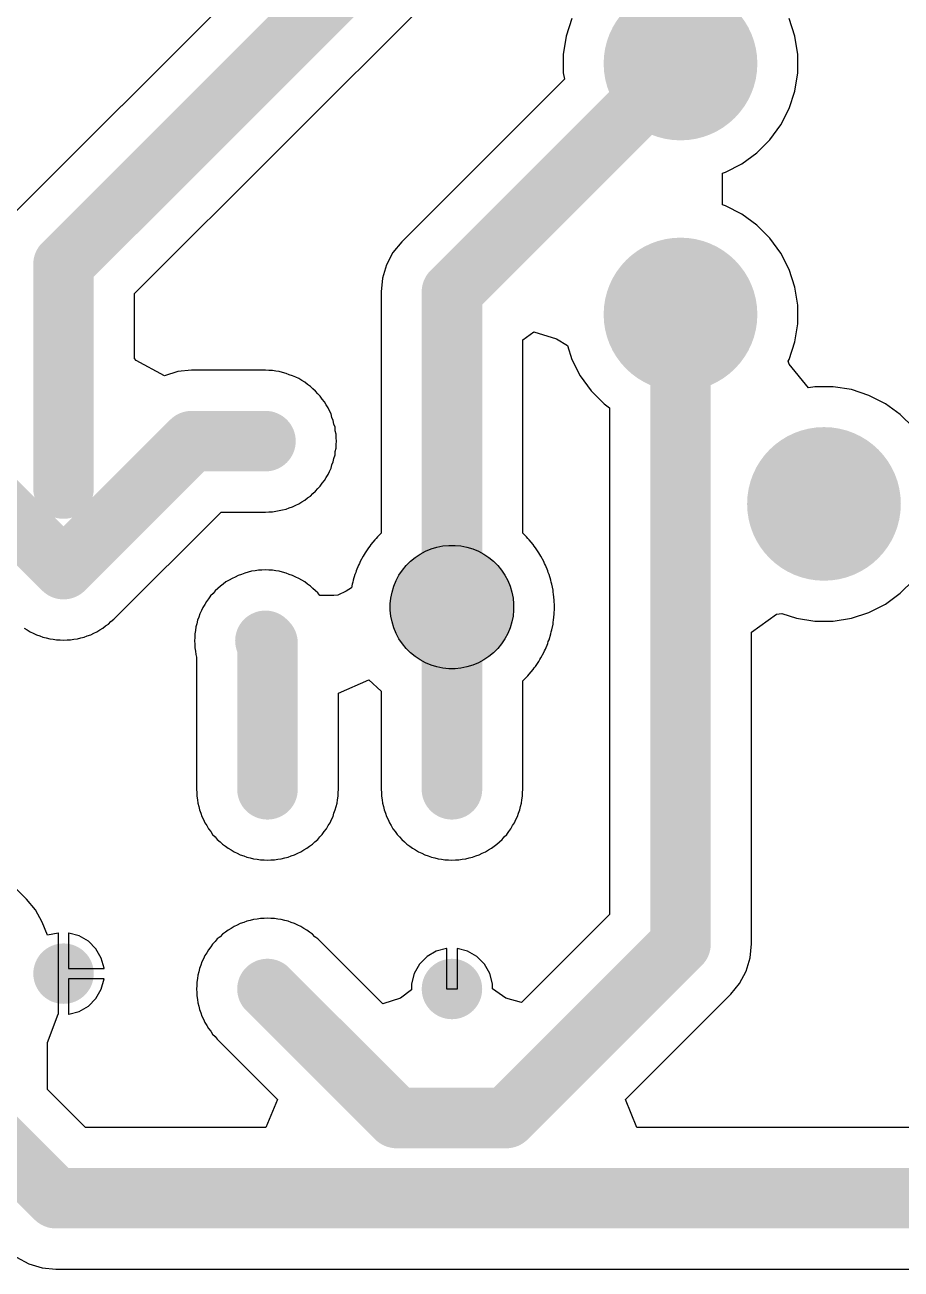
# Model space of a CAD drawing. Header units: inches. Extents: x 4.53 to 13.89, y 0.79 to 10.58.
# Drawn here: x 6.008 to 6.863, y 5.085 to 6.3 of the extents above; entities that cross this region are included whole.
import ezdxf

# ---------------------------------------------------------------- set-up
doc = ezdxf.new("R2010")
doc.units = ezdxf.units.IN
doc.header["$MEASUREMENT"] = 0
doc.layers.add('Pad Holes', color=156, linetype='Continuous')
doc.layers.add('Top Layer', color=1, linetype='Continuous')

# ---------------------------------------------------------------- blocks, each defined once
blk = doc.blocks.new('TEST_POINT_1_5MM_10')
at = {"layer": 'Top Layer'}
blk.add_hatch(color=1, dxfattribs=at).paths.add_polyline_path([(-0.003, -0.0602), (-0.0088, -0.0596), (-0.0146, -0.0585), (-0.0203, -0.0568), (-0.0258, -0.0545), (-0.031, -0.0517), (-0.0359, -0.0484), (-0.0405, -0.0447), (-0.0447, -0.0405), (-0.0484, -0.0359), (-0.0517, -0.031), (-0.0545, -0.0258), (-0.0568, -0.0203), (-0.0585, -0.0146), (-0.0596, -0.0088), (-0.0602, -0.003), (-0.0602, 0), (-0.0602, 0.003), (-0.0596, 0.0088), (-0.0585, 0.0146), (-0.0568, 0.0203), (-0.0545, 0.0258), (-0.0517, 0.031), (-0.0484, 0.0359), (-0.0447, 0.0405), (-0.0405, 0.0447), (-0.0359, 0.0484), (-0.031, 0.0517), (-0.0258, 0.0545), (-0.0203, 0.0568), (-0.0146, 0.0585), (-0.0088, 0.0596), (-0.003, 0.0602), (0, 0.0602), (0.003, 0.0602), (0.0088, 0.0596), (0.0146, 0.0585), (0.0203, 0.0568), (0.0258, 0.0545), (0.031, 0.0517), (0.0359, 0.0484), (0.0405, 0.0447), (0.0447, 0.0405), (0.0484, 0.0359), (0.0517, 0.031), (0.0545, 0.0258), (0.0568, 0.0203), (0.0585, 0.0146), (0.0596, 0.0088), (0.0602, 0.003), (0.0602, 0), (0.0602, -0.003), (0.0596, -0.0088), (0.0585, -0.0146), (0.0568, -0.0203), (0.0545, -0.0258), (0.0517, -0.031), (0.0484, -0.0359), (0.0447, -0.0405), (0.0405, -0.0447), (0.0359, -0.0484), (0.031, -0.0517), (0.0258, -0.0545), (0.0203, -0.0568), (0.0146, -0.0585), (0.0088, -0.0596), (0.003, -0.0602), (0, -0.0602)])
for p, q in [((-0.0359, 0.0484), (-0.031, 0.0517)), ((-0.031, 0.0517), (-0.0258, 0.0545)), ((-0.0258, 0.0545), (-0.0203, 0.0568)), ((-0.0203, 0.0568), (-0.0146, 0.0585)), ((-0.0146, 0.0585), (-0.0088, 0.0596)), ((-0.0088, 0.0596), (-0.003, 0.0602)), ((-0.003, 0.0602), (0, 0.0602)), ((0, 0.0602), (0.003, 0.0602)), ((0.003, 0.0602), (0.0088, 0.0596)), ((0.0088, 0.0596), (0.0146, 0.0585)), ((0.0146, 0.0585), (0.0203, 0.0568)), ((0.0203, 0.0568), (0.0258, 0.0545)), ((0.0258, 0.0545), (0.031, 0.0517)), ((0.031, 0.0517), (0.0359, 0.0484)), ((-0.0484, 0.0359), (-0.0447, 0.0405)), ((-0.0447, 0.0405), (-0.0405, 0.0447)), ((-0.0405, 0.0447), (-0.0359, 0.0484)), ((0.0359, 0.0484), (0.0405, 0.0447)), ((0.0405, 0.0447), (0.0447, 0.0405)), ((0.0447, 0.0405), (0.0484, 0.0359)), ((-0.0568, 0.0203), (-0.0545, 0.0258)), ((-0.0545, 0.0258), (-0.0517, 0.031)), ((-0.0517, 0.031), (-0.0484, 0.0359)), ((0.0484, 0.0359), (0.0517, 0.031)), ((0.0517, 0.031), (0.0545, 0.0258)), ((0.0545, 0.0258), (0.0568, 0.0203)), ((-0.0596, 0.0088), (-0.0585, 0.0146)), ((-0.0585, 0.0146), (-0.0568, 0.0203)), ((0.0568, 0.0203), (0.0585, 0.0146)), ((0.0585, 0.0146), (0.0596, 0.0088)), ((-0.0602, 0.003), (-0.0596, 0.0088)), ((-0.0602, 0), (-0.0602, 0.003)), ((-0.0602, -0.003), (-0.0602, 0)), ((0.0596, 0.0088), (0.0602, 0.003)), ((0.0602, 0.003), (0.0602, 0)), ((0.0602, 0), (0.0602, -0.003)), ((-0.0596, -0.0088), (-0.0602, -0.003)), ((-0.0585, -0.0146), (-0.0596, -0.0088)), ((0.0596, -0.0088), (0.0585, -0.0146)), ((0.0602, -0.003), (0.0596, -0.0088)), ((-0.0568, -0.0203), (-0.0585, -0.0146)), ((-0.0545, -0.0258), (-0.0568, -0.0203)), ((0.0568, -0.0203), (0.0545, -0.0258)), ((0.0585, -0.0146), (0.0568, -0.0203)), ((-0.0517, -0.031), (-0.0545, -0.0258)), ((-0.0484, -0.0359), (-0.0517, -0.031)), ((-0.0447, -0.0405), (-0.0484, -0.0359)), ((0.0484, -0.0359), (0.0447, -0.0405)), ((0.0517, -0.031), (0.0484, -0.0359)), ((0.0545, -0.0258), (0.0517, -0.031)), ((-0.0405, -0.0447), (-0.0447, -0.0405)), ((-0.0359, -0.0484), (-0.0405, -0.0447)), ((-0.031, -0.0517), (-0.0359, -0.0484)), ((0.0359, -0.0484), (0.031, -0.0517)), ((0.0405, -0.0447), (0.0359, -0.0484)), ((0.0447, -0.0405), (0.0405, -0.0447)), ((-0.0258, -0.0545), (-0.031, -0.0517)), ((-0.0203, -0.0568), (-0.0258, -0.0545)), ((-0.0146, -0.0585), (-0.0203, -0.0568)), ((-0.0088, -0.0596), (-0.0146, -0.0585)), ((-0.003, -0.0602), (-0.0088, -0.0596)), ((0, -0.0602), (-0.003, -0.0602)), ((0, -0.0602), (0, -0.0602)), ((0.003, -0.0602), (0, -0.0602)), ((0.0088, -0.0596), (0.003, -0.0602)), ((0.0146, -0.0585), (0.0088, -0.0596)), ((0.0203, -0.0568), (0.0146, -0.0585)), ((0.0258, -0.0545), (0.0203, -0.0568)), ((0.031, -0.0517), (0.0258, -0.0545))]:
    blk.add_line(p, q, dxfattribs=at)
blk = doc.blocks.new('RES_2W_VERTICAL_38')
at = {"layer": 'Pad Holes'}
h = blk.add_hatch(color=7, dxfattribs=at)
edge = h.paths.add_edge_path()
edge.add_arc((0, 0), 0.0197, 0, 360)
h = blk.add_hatch(color=7, dxfattribs=at)
edge = h.paths.add_edge_path()
edge.add_arc((0.195, 0), 0.0197, 0, 360)
at = {"layer": 'Top Layer'}
h = blk.add_hatch(color=1, dxfattribs=at)
edge = h.paths.add_edge_path()
edge.add_arc((0, 0), 0.0295, 0, 360)
h = blk.add_hatch(color=1, dxfattribs=at)
edge = h.paths.add_edge_path()
edge.add_arc((0.195, 0), 0.0295, 0, 360)
blk = doc.blocks.new('CAP_PANASSONIC_100N_450V_55')
at = {"layer": 'Pad Holes'}
h = blk.add_hatch(color=7, dxfattribs=at)
edge = h.paths.add_edge_path()
edge.add_arc((0, 0), 0.0197, 0, 360)
h = blk.add_hatch(color=7, dxfattribs=at)
edge = h.paths.add_edge_path()
edge.add_arc((0.395, 0), 0.0197, 0, 360)
at = {"layer": 'Top Layer'}
h = blk.add_hatch(color=1, dxfattribs=at)
edge = h.paths.add_edge_path()
edge.add_arc((0, 0), 0.0295, 0, 360)
h = blk.add_hatch(color=1, dxfattribs=at)
edge = h.paths.add_edge_path()
edge.add_arc((0.395, 0), 0.0295, 0, 360)
blk = doc.blocks.new('EL84_B_58')
at = {"layer": 'Pad Holes'}
h = blk.add_hatch(color=7, dxfattribs=at)
edge = h.paths.add_edge_path()
edge.add_arc((-0.22, 0.31), 0.038, 0, 360)
h = blk.add_hatch(color=7, dxfattribs=at)
edge = h.paths.add_edge_path()
edge.add_arc((0.22, 0.31), 0.038, 0, 360)
h = blk.add_hatch(color=7, dxfattribs=at)
edge = h.paths.add_edge_path()
edge.add_arc((0.36, 0.125), 0.038, 0, 360)
h = blk.add_hatch(color=7, dxfattribs=at)
edge = h.paths.add_edge_path()
edge.add_arc((-0.36, 0.115), 0.038, 0, 360)
h = blk.add_hatch(color=7, dxfattribs=at)
edge = h.paths.add_edge_path()
edge.add_arc((-0.065, 0.07), 0.0222, 0, 360)
h = blk.add_hatch(color=7, dxfattribs=at)
edge = h.paths.add_edge_path()
edge.add_arc((0.07, 0.07), 0.0222, 0, 360)
h = blk.add_hatch(color=7, dxfattribs=at)
edge = h.paths.add_edge_path()
edge.add_arc((-0.065, -0.07), 0.0222, 0, 360)
h = blk.add_hatch(color=7, dxfattribs=at)
edge = h.paths.add_edge_path()
edge.add_arc((0.07, -0.07), 0.0222, 0, 360)
h = blk.add_hatch(color=7, dxfattribs=at)
edge = h.paths.add_edge_path()
edge.add_arc((-0.36, -0.115), 0.038, 0, 360)
h = blk.add_hatch(color=7, dxfattribs=at)
edge = h.paths.add_edge_path()
edge.add_arc((0.36, -0.12), 0.038, 0, 360)
h = blk.add_hatch(color=7, dxfattribs=at)
edge = h.paths.add_edge_path()
edge.add_arc((-0.225, -0.305), 0.038, 0, 360)
h = blk.add_hatch(color=7, dxfattribs=at)
edge = h.paths.add_edge_path()
edge.add_arc((0.225, -0.305), 0.038, 0, 360)
h = blk.add_hatch(color=7, dxfattribs=at)
edge = h.paths.add_edge_path()
edge.add_arc((0, -0.38), 0.038, 0, 360)
at = {"layer": 'Top Layer'}
h = blk.add_hatch(color=1, dxfattribs=at)
edge = h.paths.add_edge_path()
edge.add_arc((-0.22, 0.31), 0.075, 0, 360)
h = blk.add_hatch(color=1, dxfattribs=at)
edge = h.paths.add_edge_path()
edge.add_arc((0.22, 0.31), 0.075, 0, 360)
h = blk.add_hatch(color=1, dxfattribs=at)
edge = h.paths.add_edge_path()
edge.add_arc((0.36, 0.125), 0.075, 0, 360)
h = blk.add_hatch(color=1, dxfattribs=at)
edge = h.paths.add_edge_path()
edge.add_arc((-0.36, 0.115), 0.075, 0, 360)
for points in [[(-0.0996, 0.1046), (-0.0304, 0.1046), (-0.0304, 0.0354), (-0.0996, 0.0354)], [(0.0354, 0.1046), (0.1046, 0.1046), (0.1046, 0.0354), (0.0354, 0.0354)], [(-0.0996, -0.0354), (-0.0304, -0.0354), (-0.0304, -0.1046), (-0.0996, -0.1046)], [(0.0354, -0.0354), (0.1046, -0.0354), (0.1046, -0.1046), (0.0354, -0.1046)]]:
    blk.add_hatch(color=1, dxfattribs=at).paths.add_polyline_path(points)
h = blk.add_hatch(color=1, dxfattribs=at)
edge = h.paths.add_edge_path()
edge.add_arc((-0.36, -0.115), 0.075, 0, 360)
h = blk.add_hatch(color=1, dxfattribs=at)
edge = h.paths.add_edge_path()
edge.add_arc((0.36, -0.12), 0.075, 0, 360)
h = blk.add_hatch(color=1, dxfattribs=at)
edge = h.paths.add_edge_path()
edge.add_arc((-0.225, -0.305), 0.075, 0, 360)
h = blk.add_hatch(color=1, dxfattribs=at)
edge = h.paths.add_edge_path()
edge.add_arc((0.225, -0.305), 0.075, 0, 360)
h = blk.add_hatch(color=1, dxfattribs=at)
edge = h.paths.add_edge_path()
edge.add_arc((0, -0.38), 0.075, 0, 360)
blk = doc.blocks.new('RES_2W_VERTICAL_94')
at = {"layer": 'Pad Holes'}
h = blk.add_hatch(color=7, dxfattribs=at)
edge = h.paths.add_edge_path()
edge.add_arc((0, 0), 0.0197, 0, 360)
h = blk.add_hatch(color=7, dxfattribs=at)
edge = h.paths.add_edge_path()
edge.add_arc((0.195, 0), 0.0197, 0, 360)
at = {"layer": 'Top Layer'}
h = blk.add_hatch(color=1, dxfattribs=at)
edge = h.paths.add_edge_path()
edge.add_arc((0, 0), 0.0295, 0, 360)
h = blk.add_hatch(color=1, dxfattribs=at)
edge = h.paths.add_edge_path()
edge.add_arc((0.195, 0), 0.0295, 0, 360)
blk = doc.blocks.new('RES_2W_VERTICAL_98')
at = {"layer": 'Pad Holes'}
h = blk.add_hatch(color=7, dxfattribs=at)
edge = h.paths.add_edge_path()
edge.add_arc((0, 0), 0.0197, 0, 360)
h = blk.add_hatch(color=7, dxfattribs=at)
edge = h.paths.add_edge_path()
edge.add_arc((0.195, 0), 0.0197, 0, 360)
at = {"layer": 'Top Layer'}
h = blk.add_hatch(color=1, dxfattribs=at)
edge = h.paths.add_edge_path()
edge.add_arc((0, 0), 0.0295, 0, 360)
h = blk.add_hatch(color=1, dxfattribs=at)
edge = h.paths.add_edge_path()
edge.add_arc((0.195, 0), 0.0295, 0, 360)

msp = doc.modelspace()

# ---------------------------------------------------------------- linework, layer by layer
at = {"layer": 'Top Layer'}
for p, q in [((6.7, 6.818), (5.997, 6.115)), ((6.1152, 6.0373), (6.7777, 6.6998)), ((6.542, 6.3059), (6.5364, 6.2888)), ((6.7596, 6.2888), (6.754, 6.3059)), ((6.5364, 6.2888), (6.5336, 6.271)), ((6.7624, 6.271), (6.7596, 6.2888)), ((6.5336, 6.271), (6.5336, 6.253)), ((6.7624, 6.253), (6.7624, 6.271)), ((6.5347, 6.2466), (6.376, 6.088)), ((6.5336, 6.253), (6.5347, 6.2466)), ((6.7596, 6.2352), (6.7624, 6.253)), ((6.754, 6.2181), (6.7596, 6.2352)), ((6.7458, 6.2021), (6.754, 6.2181)), ((6.7352, 6.1875), (6.7458, 6.2021)), ((6.7225, 6.1748), (6.7352, 6.1875)), ((6.7079, 6.1642), (6.7225, 6.1748)), ((6.6919, 6.156), (6.7079, 6.1642)), ((6.6889, 6.155), (6.6919, 6.156)), ((6.6889, 6.124), (6.6889, 6.155)), ((6.6919, 6.123), (6.6889, 6.124)), ((6.7079, 6.1148), (6.6919, 6.123)), ((6.7225, 6.1042), (6.7079, 6.1148)), ((6.7352, 6.0915), (6.7225, 6.1042)), ((6.376, 6.088), (6.3674, 6.0775)), ((6.7458, 6.0769), (6.7352, 6.0915)), ((6.3674, 6.0775), (6.361, 6.0655)), ((6.754, 6.0609), (6.7458, 6.0769)), ((6.361, 6.0655), (6.3571, 6.0525)), ((6.3571, 6.0525), (6.3558, 6.039)), ((6.7596, 6.0438), (6.754, 6.0609)), ((6.3558, 6.039), (6.3558, 5.8033)), ((6.7624, 6.026), (6.7596, 6.0438)), ((6.1152, 5.9741), (6.1152, 6.0373)), ((6.7624, 6.008), (6.7624, 6.026)), ((6.7596, 5.9902), (6.7624, 6.008)), ((6.4942, 5.9923), (6.505, 5.9999)), ((6.4942, 5.8033), (6.4942, 5.9923)), ((6.505, 5.9999), (6.5271, 5.9931)), ((6.5271, 5.9931), (6.5376, 5.9867)), ((6.754, 5.9731), (6.7596, 5.9902)), ((6.5376, 5.9867), (6.542, 5.9731)), ((6.1169, 5.9719), (6.1152, 5.9741)), ((6.1445, 5.9572), (6.1169, 5.9719)), ((6.542, 5.9731), (6.5502, 5.9571)), ((6.7532, 5.9715), (6.754, 5.9731)), ((6.7541, 5.9683), (6.7532, 5.9715)), ((6.773, 5.9454), (6.7541, 5.9683)), ((6.1575, 5.9612), (6.1445, 5.9572)), ((6.171, 5.9625), (6.1575, 5.9612)), ((6.243, 5.9625), (6.171, 5.9625)), ((6.2464, 5.9622), (6.243, 5.9625)), ((6.2498, 5.9622), (6.2464, 5.9622)), ((6.2531, 5.9615), (6.2498, 5.9622)), ((6.2565, 5.9612), (6.2531, 5.9615)), ((6.2598, 5.9602), (6.2565, 5.9612)), ((6.2631, 5.9595), (6.2598, 5.9602)), ((6.2662, 5.9582), (6.2631, 5.9595)), ((6.2695, 5.9572), (6.2662, 5.9582)), ((6.2725, 5.9556), (6.2695, 5.9572)), ((6.2756, 5.9543), (6.2725, 5.9556)), ((6.2785, 5.9524), (6.2756, 5.9543)), ((6.5502, 5.9571), (6.5608, 5.9425)), ((6.2815, 5.9508), (6.2785, 5.9524)), ((6.2841, 5.9487), (6.2815, 5.9508)), ((6.2869, 5.9468), (6.2841, 5.9487)), ((6.2893, 5.9444), (6.2869, 5.9468)), ((6.292, 5.9422), (6.2893, 5.9444)), ((6.2941, 5.9396), (6.292, 5.9422)), ((6.5608, 5.9425), (6.5735, 5.9298)), ((6.779, 5.9464), (6.773, 5.9454)), ((6.797, 5.9464), (6.779, 5.9464)), ((6.8148, 5.9436), (6.797, 5.9464)), ((6.8319, 5.938), (6.8148, 5.9436)), ((6.2965, 5.9372), (6.2941, 5.9396)), ((6.2984, 5.9344), (6.2965, 5.9372)), ((6.3006, 5.9317), (6.2984, 5.9344)), ((6.3022, 5.9287), (6.3006, 5.9317)), ((6.5735, 5.9298), (6.5788, 5.9259)), ((6.8479, 5.9298), (6.8319, 5.938)), ((6.8625, 5.9192), (6.8479, 5.9298)), ((6.3041, 5.9259), (6.3022, 5.9287)), ((6.3054, 5.9228), (6.3041, 5.9259)), ((6.307, 5.9198), (6.3054, 5.9228)), ((6.3079, 5.9165), (6.307, 5.9198)), ((6.5788, 5.9259), (6.5788, 5.4309)), ((6.8752, 5.9065), (6.8625, 5.9192)), ((6.3092, 5.9134), (6.3079, 5.9165)), ((6.3099, 5.91), (6.3092, 5.9134)), ((6.3109, 5.9068), (6.3099, 5.91)), ((6.3112, 5.9034), (6.3109, 5.9068)), ((6.3119, 5.9), (6.3112, 5.9034)), ((6.3119, 5.8966), (6.3119, 5.9)), ((6.3122, 5.8933), (6.3119, 5.8966)), ((6.3119, 5.8899), (6.3122, 5.8933)), ((6.3109, 5.8798), (6.3112, 5.8831)), ((6.3112, 5.8831), (6.3119, 5.8865)), ((6.3119, 5.8865), (6.3119, 5.8899)), ((6.307, 5.8668), (6.3079, 5.87)), ((6.3079, 5.87), (6.3092, 5.8732)), ((6.3092, 5.8732), (6.3099, 5.8765)), ((6.3099, 5.8765), (6.3109, 5.8798)), ((6.3006, 5.8548), (6.3022, 5.8578)), ((6.3022, 5.8578), (6.3041, 5.8606)), ((6.3041, 5.8606), (6.3054, 5.8638)), ((6.3054, 5.8638), (6.307, 5.8668)), ((6.2893, 5.8421), (6.292, 5.8443)), ((6.292, 5.8443), (6.2941, 5.8469)), ((6.2941, 5.8469), (6.2965, 5.8493)), ((6.2965, 5.8493), (6.2984, 5.8522)), ((6.2984, 5.8522), (6.3006, 5.8548)), ((6.2725, 5.8309), (6.2756, 5.8322)), ((6.2756, 5.8322), (6.2785, 5.8341)), ((6.2785, 5.8341), (6.2815, 5.8357)), ((6.2815, 5.8357), (6.2841, 5.8379)), ((6.2841, 5.8379), (6.2869, 5.8397)), ((6.2869, 5.8397), (6.2893, 5.8421)), ((6.095, 5.7193), (6.1997, 5.824)), ((6.1997, 5.824), (6.243, 5.824)), ((6.243, 5.824), (6.2464, 5.8244)), ((6.2464, 5.8244), (6.2498, 5.8244)), ((6.2498, 5.8244), (6.2531, 5.825)), ((6.2531, 5.825), (6.2565, 5.8254)), ((6.2565, 5.8254), (6.2598, 5.8263)), ((6.2598, 5.8263), (6.2631, 5.827)), ((6.2631, 5.827), (6.2662, 5.8283)), ((6.2662, 5.8283), (6.2695, 5.8293)), ((6.2695, 5.8293), (6.2725, 5.8309)), ((6.3496, 5.7969), (6.3459, 5.7924)), ((6.3511, 5.7983), (6.3496, 5.7969)), ((6.3523, 5.7998), (6.3511, 5.7983)), ((6.3558, 5.8033), (6.3523, 5.7998)), ((6.4977, 5.7998), (6.4942, 5.8033)), ((6.4989, 5.7983), (6.4977, 5.7998)), ((6.5004, 5.7969), (6.4989, 5.7983)), ((6.5041, 5.7924), (6.5004, 5.7969)), ((6.3403, 5.7843), (6.3394, 5.7826)), ((6.3436, 5.7892), (6.3403, 5.7843)), ((6.3449, 5.7907), (6.3436, 5.7892)), ((6.3459, 5.7924), (6.3449, 5.7907)), ((6.5051, 5.7907), (6.5041, 5.7924)), ((6.5064, 5.7892), (6.5051, 5.7907)), ((6.5097, 5.7843), (6.5064, 5.7892)), ((6.5106, 5.7826), (6.5097, 5.7843)), ((6.3338, 5.7722), (6.3316, 5.7668)), ((6.3348, 5.7739), (6.3338, 5.7722)), ((6.3355, 5.7758), (6.3348, 5.7739)), ((6.3383, 5.781), (6.3355, 5.7758)), ((6.3394, 5.7826), (6.3383, 5.781)), ((6.5117, 5.781), (6.5106, 5.7826)), ((6.5145, 5.7758), (6.5117, 5.781)), ((6.5152, 5.7739), (6.5145, 5.7758)), ((6.5162, 5.7722), (6.5152, 5.7739)), ((6.5184, 5.7668), (6.5162, 5.7722)), ((6.2104, 5.7593), (6.2075, 5.7574)), ((6.2135, 5.7606), (6.2104, 5.7593)), ((6.2165, 5.7622), (6.2135, 5.7606)), ((6.2198, 5.7632), (6.2165, 5.7622)), ((6.2229, 5.7645), (6.2198, 5.7632)), ((6.2262, 5.7652), (6.2229, 5.7645)), ((6.2295, 5.7662), (6.2262, 5.7652)), ((6.2329, 5.7665), (6.2295, 5.7662)), ((6.2362, 5.7672), (6.2329, 5.7665)), ((6.2396, 5.7672), (6.2362, 5.7672)), ((6.243, 5.7675), (6.2396, 5.7672)), ((6.2464, 5.7672), (6.243, 5.7675)), ((6.2498, 5.7672), (6.2464, 5.7672)), ((6.2531, 5.7665), (6.2498, 5.7672)), ((6.2565, 5.7662), (6.2531, 5.7665)), ((6.2598, 5.7652), (6.2565, 5.7662)), ((6.2631, 5.7645), (6.2598, 5.7652)), ((6.2662, 5.7632), (6.2631, 5.7645)), ((6.2695, 5.7622), (6.2662, 5.7632)), ((6.2725, 5.7606), (6.2695, 5.7622)), ((6.2756, 5.7593), (6.2725, 5.7606)), ((6.2785, 5.7574), (6.2756, 5.7593)), ((6.3302, 5.7631), (6.3285, 5.7574)), ((6.3311, 5.7649), (6.3302, 5.7631)), ((6.3316, 5.7668), (6.3311, 5.7649)), ((6.5189, 5.7649), (6.5184, 5.7668)), ((6.5198, 5.7631), (6.5189, 5.7649)), ((6.5215, 5.7574), (6.5198, 5.7631)), ((6.194, 5.7472), (6.1919, 5.7446)), ((6.1967, 5.7494), (6.194, 5.7472)), ((6.1991, 5.7518), (6.1967, 5.7494)), ((6.2019, 5.7537), (6.1991, 5.7518)), ((6.2045, 5.7558), (6.2019, 5.7537)), ((6.2075, 5.7574), (6.2045, 5.7558)), ((6.2815, 5.7558), (6.2785, 5.7574)), ((6.2841, 5.7537), (6.2815, 5.7558)), ((6.2869, 5.7518), (6.2841, 5.7537)), ((6.2893, 5.7494), (6.2869, 5.7518)), ((6.292, 5.7472), (6.2893, 5.7494)), ((6.294, 5.7452), (6.292, 5.7472)), ((6.3269, 5.7501), (6.3217, 5.7468)), ((6.3276, 5.7537), (6.3269, 5.7501)), ((6.3282, 5.7555), (6.3276, 5.7537)), ((6.3285, 5.7574), (6.3282, 5.7555)), ((6.5218, 5.7555), (6.5215, 5.7574)), ((6.5224, 5.7537), (6.5218, 5.7555)), ((6.5236, 5.7479), (6.5224, 5.7537)), ((6.5237, 5.7459), (6.5236, 5.7479)), ((6.8625, 5.7448), (6.8752, 5.7575)), ((6.1854, 5.7367), (6.1838, 5.7337)), ((6.1876, 5.7394), (6.1854, 5.7367)), ((6.1895, 5.7422), (6.1876, 5.7394)), ((6.1919, 5.7446), (6.1895, 5.7422)), ((6.2961, 5.7427), (6.294, 5.7452)), ((6.2968, 5.7426), (6.2961, 5.7427)), ((6.3098, 5.7427), (6.2968, 5.7426)), ((6.3138, 5.743), (6.3098, 5.7427)), ((6.3217, 5.7468), (6.3138, 5.743)), ((6.5241, 5.744), (6.5237, 5.7459)), ((6.5247, 5.7381), (6.5241, 5.744)), ((6.5247, 5.7362), (6.5247, 5.7381)), ((6.5249, 5.7342), (6.5247, 5.7362)), ((6.8479, 5.7342), (6.8625, 5.7448)), ((6.179, 5.7248), (6.1781, 5.7215)), ((6.1806, 5.7278), (6.179, 5.7248)), ((6.1819, 5.7309), (6.1806, 5.7278)), ((6.1838, 5.7337), (6.1819, 5.7309)), ((6.5241, 5.7185), (6.5247, 5.7244)), ((6.5247, 5.7264), (6.5249, 5.7283)), ((6.5247, 5.7244), (6.5247, 5.7264)), ((6.5249, 5.7283), (6.5249, 5.7342)), ((6.7172, 5.7066), (6.7416, 5.7242)), ((6.7416, 5.7242), (6.7468, 5.7251)), ((6.7468, 5.7251), (6.7612, 5.7204)), ((6.8148, 5.7204), (6.8319, 5.726)), ((6.8319, 5.726), (6.8479, 5.7342)), ((6.0075, 5.7107), (6.0105, 5.7091)), ((6.0815, 5.7091), (6.0845, 5.7107)), ((6.0845, 5.7107), (6.0871, 5.7129)), ((6.0871, 5.7129), (6.0899, 5.7147)), ((6.0899, 5.7147), (6.0923, 5.7171)), ((6.0923, 5.7171), (6.095, 5.7193)), ((6.1751, 5.7118), (6.1748, 5.7084)), ((6.1761, 5.715), (6.1751, 5.7118)), ((6.1768, 5.7184), (6.1761, 5.715)), ((6.1781, 5.7215), (6.1768, 5.7184)), ((6.5224, 5.7089), (6.5236, 5.7147)), ((6.5236, 5.7147), (6.5237, 5.7166)), ((6.5237, 5.7166), (6.5241, 5.7185)), ((6.7612, 5.7204), (6.779, 5.7176)), ((6.779, 5.7176), (6.797, 5.7176)), ((6.797, 5.7176), (6.8148, 5.7204)), ((6.0105, 5.7091), (6.0134, 5.7072)), ((6.0134, 5.7072), (6.0165, 5.7059)), ((6.0165, 5.7059), (6.0195, 5.7043)), ((6.0195, 5.7043), (6.0228, 5.7033)), ((6.0228, 5.7033), (6.0259, 5.702)), ((6.0259, 5.702), (6.0292, 5.7013)), ((6.0292, 5.7013), (6.0325, 5.7004)), ((6.0325, 5.7004), (6.0359, 5.7)), ((6.0359, 5.7), (6.0392, 5.6994)), ((6.0392, 5.6994), (6.0426, 5.6994)), ((6.0426, 5.6994), (6.046, 5.699)), ((6.046, 5.699), (6.0494, 5.6994)), ((6.0494, 5.6994), (6.0528, 5.6994)), ((6.0528, 5.6994), (6.0561, 5.7)), ((6.0561, 5.7), (6.0595, 5.7004)), ((6.0595, 5.7004), (6.0628, 5.7013)), ((6.0628, 5.7013), (6.0661, 5.702)), ((6.0661, 5.702), (6.0692, 5.7033)), ((6.0692, 5.7033), (6.0725, 5.7043)), ((6.0725, 5.7043), (6.0755, 5.7059)), ((6.0755, 5.7059), (6.0786, 5.7072)), ((6.0786, 5.7072), (6.0815, 5.7091)), ((6.1741, 5.7016), (6.1738, 5.6983)), ((6.1748, 5.7084), (6.1741, 5.705)), ((6.1741, 5.705), (6.1741, 5.7016)), ((6.5189, 5.6976), (6.5198, 5.6994)), ((6.5198, 5.6994), (6.5215, 5.7051)), ((6.5215, 5.7051), (6.5218, 5.707)), ((6.5218, 5.707), (6.5224, 5.7089)), ((6.7172, 5.4023), (6.7172, 5.7066)), ((6.1738, 5.6983), (6.1741, 5.6949)), ((6.1741, 5.6949), (6.1741, 5.6915)), ((6.1741, 5.6915), (6.1748, 5.6881)), ((6.1748, 5.6881), (6.1751, 5.6848)), ((6.5117, 5.6816), (6.5145, 5.6868)), ((6.5145, 5.6868), (6.5152, 5.6886)), ((6.5152, 5.6886), (6.5162, 5.6903)), ((6.5162, 5.6903), (6.5184, 5.6958)), ((6.5184, 5.6958), (6.5189, 5.6976)), ((6.1751, 5.6848), (6.1758, 5.6825)), ((6.1758, 5.6825), (6.1758, 5.5533)), ((6.5064, 5.6733), (6.5097, 5.6782)), ((6.5097, 5.6782), (6.5106, 5.68)), ((6.5106, 5.68), (6.5117, 5.6816)), ((6.4942, 5.6592), (6.4977, 5.6627)), ((6.4977, 5.6627), (6.4989, 5.6642)), ((6.4989, 5.6642), (6.5004, 5.6656)), ((6.5004, 5.6656), (6.5041, 5.6702)), ((6.5041, 5.6702), (6.5051, 5.6718)), ((6.5051, 5.6718), (6.5064, 5.6733)), ((6.3142, 5.6473), (6.3438, 5.6603)), ((6.3438, 5.6603), (6.3558, 5.6493)), ((6.4942, 5.5533), (6.4942, 5.6592)), ((6.3142, 5.5533), (6.3142, 5.6473)), ((6.3558, 5.6493), (6.3558, 5.5533)), ((6.1758, 5.5533), (6.1761, 5.5499)), ((6.3139, 5.5499), (6.3142, 5.5533)), ((6.3558, 5.5533), (6.3561, 5.5499)), ((6.4939, 5.5499), (6.4942, 5.5533)), ((6.1761, 5.5499), (6.1761, 5.5465)), ((6.1761, 5.5465), (6.1768, 5.5431)), ((6.1768, 5.5431), (6.1771, 5.5398)), ((6.3129, 5.5398), (6.3132, 5.5431)), ((6.3132, 5.5431), (6.3139, 5.5465)), ((6.3139, 5.5465), (6.3139, 5.5499)), ((6.3561, 5.5499), (6.3561, 5.5465)), ((6.3561, 5.5465), (6.3568, 5.5431)), ((6.3568, 5.5431), (6.3571, 5.5398)), ((6.4929, 5.5398), (6.4932, 5.5431)), ((6.4932, 5.5431), (6.4939, 5.5465)), ((6.4939, 5.5465), (6.4939, 5.5499)), ((6.01, 5.446), (5.9189, 5.537)), ((6.1771, 5.5398), (6.1781, 5.5365)), ((6.1781, 5.5365), (6.1788, 5.5332)), ((6.1788, 5.5332), (6.1801, 5.53)), ((6.1801, 5.53), (6.181, 5.5268)), ((6.309, 5.5268), (6.3099, 5.53)), ((6.3099, 5.53), (6.3112, 5.5332)), ((6.3112, 5.5332), (6.3119, 5.5365)), ((6.3119, 5.5365), (6.3129, 5.5398)), ((6.3571, 5.5398), (6.3581, 5.5365)), ((6.3581, 5.5365), (6.3588, 5.5332)), ((6.3588, 5.5332), (6.3601, 5.53)), ((6.3601, 5.53), (6.361, 5.5268)), ((6.489, 5.5268), (6.4899, 5.53)), ((6.4899, 5.53), (6.4912, 5.5332)), ((6.4912, 5.5332), (6.4919, 5.5365)), ((6.4919, 5.5365), (6.4929, 5.5398)), ((6.181, 5.5268), (6.1826, 5.5238)), ((6.1826, 5.5238), (6.1839, 5.5206)), ((6.1839, 5.5206), (6.1858, 5.5178)), ((6.1858, 5.5178), (6.1874, 5.5148)), ((6.3026, 5.5148), (6.3042, 5.5178)), ((6.3042, 5.5178), (6.3061, 5.5206)), ((6.3061, 5.5206), (6.3074, 5.5238)), ((6.3074, 5.5238), (6.309, 5.5268)), ((6.361, 5.5268), (6.3626, 5.5238)), ((6.3626, 5.5238), (6.3639, 5.5206)), ((6.3639, 5.5206), (6.3658, 5.5178)), ((6.3658, 5.5178), (6.3674, 5.5148)), ((6.4826, 5.5148), (6.4842, 5.5178)), ((6.4842, 5.5178), (6.4861, 5.5206)), ((6.4861, 5.5206), (6.4874, 5.5238)), ((6.4874, 5.5238), (6.489, 5.5268)), ((6.1874, 5.5148), (6.1896, 5.5122)), ((6.1896, 5.5122), (6.1915, 5.5093)), ((6.1915, 5.5093), (6.1939, 5.5069)), ((6.1939, 5.5069), (6.196, 5.5043)), ((6.196, 5.5043), (6.1987, 5.5021)), ((6.2913, 5.5021), (6.294, 5.5043)), ((6.294, 5.5043), (6.2961, 5.5069)), ((6.2961, 5.5069), (6.2985, 5.5093)), ((6.2985, 5.5093), (6.3004, 5.5122)), ((6.3004, 5.5122), (6.3026, 5.5148)), ((6.3674, 5.5148), (6.3696, 5.5122)), ((6.3696, 5.5122), (6.3715, 5.5093)), ((6.3715, 5.5093), (6.3739, 5.5069)), ((6.3739, 5.5069), (6.376, 5.5043)), ((6.376, 5.5043), (6.3787, 5.5021)), ((6.4713, 5.5021), (6.474, 5.5043)), ((6.474, 5.5043), (6.4761, 5.5069)), ((6.4761, 5.5069), (6.4785, 5.5093)), ((6.4785, 5.5093), (6.4804, 5.5122)), ((6.4804, 5.5122), (6.4826, 5.5148)), ((6.1987, 5.5021), (6.2011, 5.4997)), ((6.2011, 5.4997), (6.2039, 5.4979)), ((6.2039, 5.4979), (6.2065, 5.4957)), ((6.2065, 5.4957), (6.2095, 5.4941)), ((6.2095, 5.4941), (6.2124, 5.4922)), ((6.2124, 5.4922), (6.2155, 5.4909)), ((6.2745, 5.4909), (6.2776, 5.4922)), ((6.2776, 5.4922), (6.2805, 5.4941)), ((6.2805, 5.4941), (6.2835, 5.4957)), ((6.2835, 5.4957), (6.2861, 5.4979)), ((6.2861, 5.4979), (6.2889, 5.4997)), ((6.2889, 5.4997), (6.2913, 5.5021)), ((6.3787, 5.5021), (6.3811, 5.4997)), ((6.3811, 5.4997), (6.3839, 5.4979)), ((6.3839, 5.4979), (6.3865, 5.4957)), ((6.3865, 5.4957), (6.3895, 5.4941)), ((6.3895, 5.4941), (6.3924, 5.4922)), ((6.3924, 5.4922), (6.3955, 5.4909)), ((6.4545, 5.4909), (6.4576, 5.4922)), ((6.4576, 5.4922), (6.4605, 5.4941)), ((6.4605, 5.4941), (6.4635, 5.4957)), ((6.4635, 5.4957), (6.4661, 5.4979)), ((6.4661, 5.4979), (6.4689, 5.4997)), ((6.4689, 5.4997), (6.4713, 5.5021)), ((6.2155, 5.4909), (6.2185, 5.4893)), ((6.2185, 5.4893), (6.2218, 5.4883)), ((6.2218, 5.4883), (6.2249, 5.487)), ((6.2249, 5.487), (6.2282, 5.4863)), ((6.2282, 5.4863), (6.2315, 5.4854)), ((6.2315, 5.4854), (6.2349, 5.485)), ((6.2349, 5.485), (6.2382, 5.4844)), ((6.2382, 5.4844), (6.2416, 5.4844)), ((6.2416, 5.4844), (6.245, 5.484)), ((6.245, 5.484), (6.2484, 5.4844)), ((6.2484, 5.4844), (6.2518, 5.4844)), ((6.2518, 5.4844), (6.2551, 5.485)), ((6.2551, 5.485), (6.2585, 5.4854)), ((6.2585, 5.4854), (6.2618, 5.4863)), ((6.2618, 5.4863), (6.2651, 5.487)), ((6.2651, 5.487), (6.2682, 5.4883)), ((6.2682, 5.4883), (6.2715, 5.4893)), ((6.2715, 5.4893), (6.2745, 5.4909)), ((6.3955, 5.4909), (6.3985, 5.4893)), ((6.3985, 5.4893), (6.4018, 5.4883)), ((6.4018, 5.4883), (6.4049, 5.487)), ((6.4049, 5.487), (6.4082, 5.4863)), ((6.4082, 5.4863), (6.4115, 5.4854)), ((6.4115, 5.4854), (6.4149, 5.485)), ((6.4149, 5.485), (6.4182, 5.4844)), ((6.4182, 5.4844), (6.4216, 5.4844)), ((6.4216, 5.4844), (6.425, 5.484)), ((6.425, 5.484), (6.4284, 5.4844)), ((6.4284, 5.4844), (6.4318, 5.4844)), ((6.4318, 5.4844), (6.4351, 5.485)), ((6.4351, 5.485), (6.4385, 5.4854)), ((6.4385, 5.4854), (6.4418, 5.4863)), ((6.4418, 5.4863), (6.4451, 5.487)), ((6.4451, 5.487), (6.4482, 5.4883)), ((6.4482, 5.4883), (6.4515, 5.4893)), ((6.4515, 5.4893), (6.4545, 5.4909)), ((6.0186, 5.4355), (6.01, 5.446)), ((6.025, 5.4235), (6.0186, 5.4355)), ((6.0304, 5.4108), (6.025, 5.4235)), ((6.2124, 5.4193), (6.2095, 5.4174)), ((6.2155, 5.4206), (6.2124, 5.4193)), ((6.2185, 5.4222), (6.2155, 5.4206)), ((6.2218, 5.4232), (6.2185, 5.4222)), ((6.2249, 5.4245), (6.2218, 5.4232)), ((6.2282, 5.4252), (6.2249, 5.4245)), ((6.2315, 5.4262), (6.2282, 5.4252)), ((6.2349, 5.4265), (6.2315, 5.4262)), ((6.2382, 5.4272), (6.2349, 5.4265)), ((6.2416, 5.4272), (6.2382, 5.4272)), ((6.245, 5.4275), (6.2416, 5.4272)), ((6.2484, 5.4272), (6.245, 5.4275)), ((6.2518, 5.4272), (6.2484, 5.4272)), ((6.2551, 5.4265), (6.2518, 5.4272)), ((6.2585, 5.4262), (6.2551, 5.4265)), ((6.2618, 5.4252), (6.2585, 5.4262)), ((6.2651, 5.4245), (6.2618, 5.4252)), ((6.2682, 5.4232), (6.2651, 5.4245)), ((6.2715, 5.4222), (6.2682, 5.4232)), ((6.2745, 5.4206), (6.2715, 5.4222)), ((6.2776, 5.4193), (6.2745, 5.4206)), ((6.2805, 5.4174), (6.2776, 5.4193)), ((6.5788, 5.4309), (6.493, 5.3451)), ((6.0408, 5.4128), (6.0304, 5.4108)), ((6.041, 5.4128), (6.0408, 5.4128)), ((6.041, 5.3733), (6.041, 5.4128)), ((6.0512, 5.4128), (6.051, 5.4128)), ((6.051, 5.4128), (6.051, 5.3783)), ((6.0613, 5.4101), (6.0512, 5.4128)), ((6.0703, 5.4049), (6.0613, 5.4101)), ((6.196, 5.4072), (6.1939, 5.4046)), ((6.1987, 5.4094), (6.196, 5.4072)), ((6.2011, 5.4118), (6.1987, 5.4094)), ((6.2039, 5.4137), (6.2011, 5.4118)), ((6.2065, 5.4158), (6.2039, 5.4137)), ((6.2095, 5.4174), (6.2065, 5.4158)), ((6.2835, 5.4158), (6.2805, 5.4174)), ((6.2861, 5.4137), (6.2835, 5.4158)), ((6.2889, 5.4118), (6.2861, 5.4137)), ((6.2913, 5.4094), (6.2889, 5.4118)), ((6.294, 5.4072), (6.2913, 5.4094)), ((6.3574, 5.3438), (6.294, 5.4072)), ((6.0776, 5.3975), (6.0703, 5.4049)), ((6.0828, 5.3885), (6.0776, 5.3975)), ((6.1874, 5.3967), (6.1858, 5.3937)), ((6.1896, 5.3994), (6.1874, 5.3967)), ((6.1915, 5.4022), (6.1896, 5.3994)), ((6.1939, 5.4046), (6.1915, 5.4022)), ((6.4097, 5.3951), (6.4007, 5.3899)), ((6.4198, 5.3978), (6.4097, 5.3951)), ((6.42, 5.3978), (6.4198, 5.3978)), ((6.42, 5.3583), (6.42, 5.3978)), ((6.4302, 5.3978), (6.43, 5.3978)), ((6.43, 5.3978), (6.43, 5.3583)), ((6.4403, 5.3951), (6.4302, 5.3978)), ((6.4493, 5.3899), (6.4403, 5.3951)), ((6.7159, 5.3888), (6.7172, 5.4023)), ((6.0855, 5.3785), (6.0828, 5.3885)), ((6.181, 5.3848), (6.1801, 5.3815)), ((6.1826, 5.3878), (6.181, 5.3848)), ((6.1839, 5.3909), (6.1826, 5.3878)), ((6.1858, 5.3937), (6.1839, 5.3909)), ((6.3934, 5.3825), (6.3882, 5.3735)), ((6.4007, 5.3899), (6.3934, 5.3825)), ((6.4566, 5.3825), (6.4493, 5.3899)), ((6.4618, 5.3735), (6.4566, 5.3825)), ((6.712, 5.3758), (6.7159, 5.3888)), ((6.041, 5.3337), (6.041, 5.3733)), ((6.051, 5.3783), (6.0855, 5.3783)), ((6.0855, 5.3783), (6.0855, 5.3785)), ((6.1771, 5.3718), (6.1768, 5.3684)), ((6.1781, 5.375), (6.1771, 5.3718)), ((6.1788, 5.3784), (6.1781, 5.375)), ((6.1801, 5.3815), (6.1788, 5.3784)), ((6.3882, 5.3735), (6.3855, 5.3635)), ((6.4645, 5.3635), (6.4618, 5.3735)), ((6.7056, 5.3638), (6.712, 5.3758)), ((6.0855, 5.3683), (6.051, 5.3683)), ((6.051, 5.3683), (6.051, 5.3337)), ((6.0828, 5.358), (6.0855, 5.3681)), ((6.0855, 5.3681), (6.0855, 5.3683)), ((6.1761, 5.3616), (6.1758, 5.3583)), ((6.1758, 5.3583), (6.1761, 5.3549)), ((6.1768, 5.3684), (6.1761, 5.365)), ((6.1761, 5.365), (6.1761, 5.3616)), ((6.3855, 5.3635), (6.3855, 5.3575)), ((6.43, 5.3583), (6.42, 5.3583)), ((6.4645, 5.3585), (6.4645, 5.3635)), ((6.4776, 5.3494), (6.4645, 5.3585)), ((6.697, 5.3533), (6.7056, 5.3638)), ((6.0703, 5.3416), (6.0776, 5.349)), ((6.0776, 5.349), (6.0828, 5.358)), ((6.1761, 5.3549), (6.1761, 5.3515)), ((6.1761, 5.3515), (6.1768, 5.3481)), ((6.1768, 5.3481), (6.1771, 5.3448)), ((6.3748, 5.3495), (6.3574, 5.3438)), ((6.3855, 5.3575), (6.3748, 5.3495)), ((6.493, 5.3451), (6.4776, 5.3494)), ((6.5942, 5.2505), (6.697, 5.3533)), ((6.0512, 5.3337), (6.0613, 5.3364)), ((6.0613, 5.3364), (6.0703, 5.3416)), ((6.1771, 5.3448), (6.1781, 5.3415)), ((6.1781, 5.3415), (6.1788, 5.3382)), ((6.1788, 5.3382), (6.1801, 5.335)), ((6.1801, 5.335), (6.181, 5.3318)), ((6.0302, 5.306), (6.0408, 5.3337)), ((6.0408, 5.3337), (6.041, 5.3337)), ((6.051, 5.3337), (6.0512, 5.3337)), ((6.181, 5.3318), (6.1826, 5.3288)), ((6.1826, 5.3288), (6.1839, 5.3256)), ((6.1839, 5.3256), (6.1858, 5.3228)), ((6.1858, 5.3228), (6.1874, 5.3198)), ((6.1874, 5.3198), (6.1896, 5.3172)), ((6.1896, 5.3172), (6.1915, 5.3143)), ((6.1915, 5.3143), (6.1939, 5.3119)), ((6.1939, 5.3119), (6.196, 5.3093)), ((6.0302, 5.2603), (6.0302, 5.306)), ((6.196, 5.3093), (6.2548, 5.2505)), ((6.0673, 5.2232), (6.0302, 5.2603)), ((6.2548, 5.2505), (6.2435, 5.2232)), ((6.6055, 5.2232), (6.5942, 5.2505)), ((6.2435, 5.2232), (6.0673, 5.2232)), ((7.0003, 5.2232), (6.6055, 5.2232)), ((6.0001, 5.0964), (6.0121, 5.09)), ((6.0121, 5.09), (6.0251, 5.0861)), ((6.0251, 5.0861), (6.0386, 5.0848)), ((6.0386, 5.0848), (7.029, 5.0848))]:
    msp.add_line(p, q, dxfattribs=at)
for points in [[(6.046, 6.066, 0.0591, 0.0591, 0), (6.749, 6.769, 0.0591, 0.0591, 0)], [(6.425, 6.039, 0.0591, 0.0591, 0), (6.648, 6.262, 0.0591, 0.0591, 0)], [(6.046, 5.847, 0.0591, 0.0591, 0), (6.046, 6.066, 0.0591, 0.0591, 0)], [(6.425, 5.7313, 0.0591, 0.0591, 0), (6.425, 6.039, 0.0591, 0.0591, 0)], [(6.648, 5.4023, 0.0591, 0.0591, 0), (6.648, 6.017, 0.0591, 0.0591, 0)], [(5.923, 5.8913, 0.0591, 0.0591, 0), (6.046, 5.7683, 0.0591, 0.0591, 0)], [(6.046, 5.7683, 0.0591, 0.0591, 0), (6.171, 5.8933, 0.0591, 0.0591, 0)], [(6.171, 5.8933, 0.0591, 0.0591, 0), (6.243, 5.8933, 0.0591, 0.0591, 0)], [(6.425, 5.5533, 0.0591, 0.0591, 0), (6.425, 5.7313, 0.0591, 0.0591, 0)], [(6.243, 5.6983, 0.0591, 0.0591, 0), (6.245, 5.6963, 0.0591, 0.0591, 0)], [(6.245, 5.5533, 0.0591, 0.0591, 0), (6.245, 5.6963, 0.0591, 0.0591, 0)], [(6.478, 5.2323, 0.0591, 0.0591, 0), (6.648, 5.4023, 0.0591, 0.0591, 0)], [(6.245, 5.3583, 0.0591, 0.0591, 0), (6.371, 5.2323, 0.0591, 0.0591, 0)], [(5.961, 5.2316, 0.0591, 0.0591, 0), (6.0386, 5.154, 0.0591, 0.0591, 0)], [(6.371, 5.2323, 0.0591, 0.0591, 0), (6.478, 5.2323, 0.0591, 0.0591, 0)], [(6.0386, 5.154, 0.0591, 0.0591, 0), (7.029, 5.154, 0.0591, 0.0591, 0)]]:
    msp.add_lwpolyline(points, format="xyseb", dxfattribs=at)
for points in [[(6.6332, 6.262, 0.0295, 0.0295, 1), (6.6628, 6.262, 0.0295, 0.0295, 1)], [(6.0312, 6.066, 0.0295, 0.0295, 1), (6.0608, 6.066, 0.0295, 0.0295, 1)], [(6.0312, 6.066, 0.0295, 0.0295, 1), (6.0608, 6.066, 0.0295, 0.0295, 1)], [(6.4102, 6.039, 0.0295, 0.0295, 1), (6.4398, 6.039, 0.0295, 0.0295, 1)], [(6.4102, 6.039, 0.0295, 0.0295, 1), (6.4398, 6.039, 0.0295, 0.0295, 1)], [(6.6332, 6.017, 0.0295, 0.0295, 1), (6.6628, 6.017, 0.0295, 0.0295, 1)], [(6.1562, 5.8933, 0.0295, 0.0295, 1), (6.1858, 5.8933, 0.0295, 0.0295, 1)], [(6.1562, 5.8933, 0.0295, 0.0295, 1), (6.1858, 5.8933, 0.0295, 0.0295, 1)], [(6.2282, 5.8933, 0.0295, 0.0295, 1), (6.2578, 5.8933, 0.0295, 0.0295, 1)], [(6.0312, 5.847, 0.0295, 0.0295, 1), (6.0608, 5.847, 0.0295, 0.0295, 1)], [(6.0312, 5.7683, 0.0295, 0.0295, 1), (6.0608, 5.7683, 0.0295, 0.0295, 1)], [(6.0312, 5.7683, 0.0295, 0.0295, 1), (6.0608, 5.7683, 0.0295, 0.0295, 1)], [(6.4102, 5.7313, 0.0295, 0.0295, 1), (6.4398, 5.7313, 0.0295, 0.0295, 1)], [(6.4102, 5.7313, 0.0295, 0.0295, 1), (6.4398, 5.7313, 0.0295, 0.0295, 1)], [(6.2282, 5.6983, 0.0295, 0.0295, 1), (6.2578, 5.6983, 0.0295, 0.0295, 1)], [(6.2302, 5.6963, 0.0295, 0.0295, 1), (6.2598, 5.6963, 0.0295, 0.0295, 1)], [(6.2302, 5.6963, 0.0295, 0.0295, 1), (6.2598, 5.6963, 0.0295, 0.0295, 1)], [(6.2302, 5.5533, 0.0295, 0.0295, 1), (6.2598, 5.5533, 0.0295, 0.0295, 1)], [(6.4102, 5.5533, 0.0295, 0.0295, 1), (6.4398, 5.5533, 0.0295, 0.0295, 1)], [(6.6332, 5.4023, 0.0295, 0.0295, 1), (6.6628, 5.4023, 0.0295, 0.0295, 1)], [(6.6332, 5.4023, 0.0295, 0.0295, 1), (6.6628, 5.4023, 0.0295, 0.0295, 1)], [(6.2302, 5.3583, 0.0295, 0.0295, 1), (6.2598, 5.3583, 0.0295, 0.0295, 1)], [(6.3562, 5.2323, 0.0295, 0.0295, 1), (6.3858, 5.2323, 0.0295, 0.0295, 1)], [(6.3562, 5.2323, 0.0295, 0.0295, 1), (6.3858, 5.2323, 0.0295, 0.0295, 1)], [(6.4632, 5.2323, 0.0295, 0.0295, 1), (6.4928, 5.2323, 0.0295, 0.0295, 1)], [(6.4632, 5.2323, 0.0295, 0.0295, 1), (6.4928, 5.2323, 0.0295, 0.0295, 1)], [(6.0238, 5.154, 0.0295, 0.0295, 1), (6.0534, 5.154, 0.0295, 0.0295, 1)], [(6.0238, 5.154, 0.0295, 0.0295, 1), (6.0534, 5.154, 0.0295, 0.0295, 1)]]:
    msp.add_lwpolyline(points, format="xyseb", close=True, dxfattribs=at)

# ---------------------------------------------------------------- block references
for name, p, rotation in [('EL84_B_58', (7.008, 6.142), 180), ('RES_2W_VERTICAL_94', (6.243, 5.8933), 270), ('CAP_PANASSONIC_100N_450V_55', (6.046, 5.3733), 90), ('TEST_POINT_1_5MM_10', (6.425, 5.7313), 180), ('RES_2W_VERTICAL_98', (6.245, 5.5533), 270), ('RES_2W_VERTICAL_38', (6.425, 5.5533), 270)]:
    msp.add_blockref(name, p, dxfattribs=dict(rotation=rotation))

doc.saveas('drawing.dxf')
